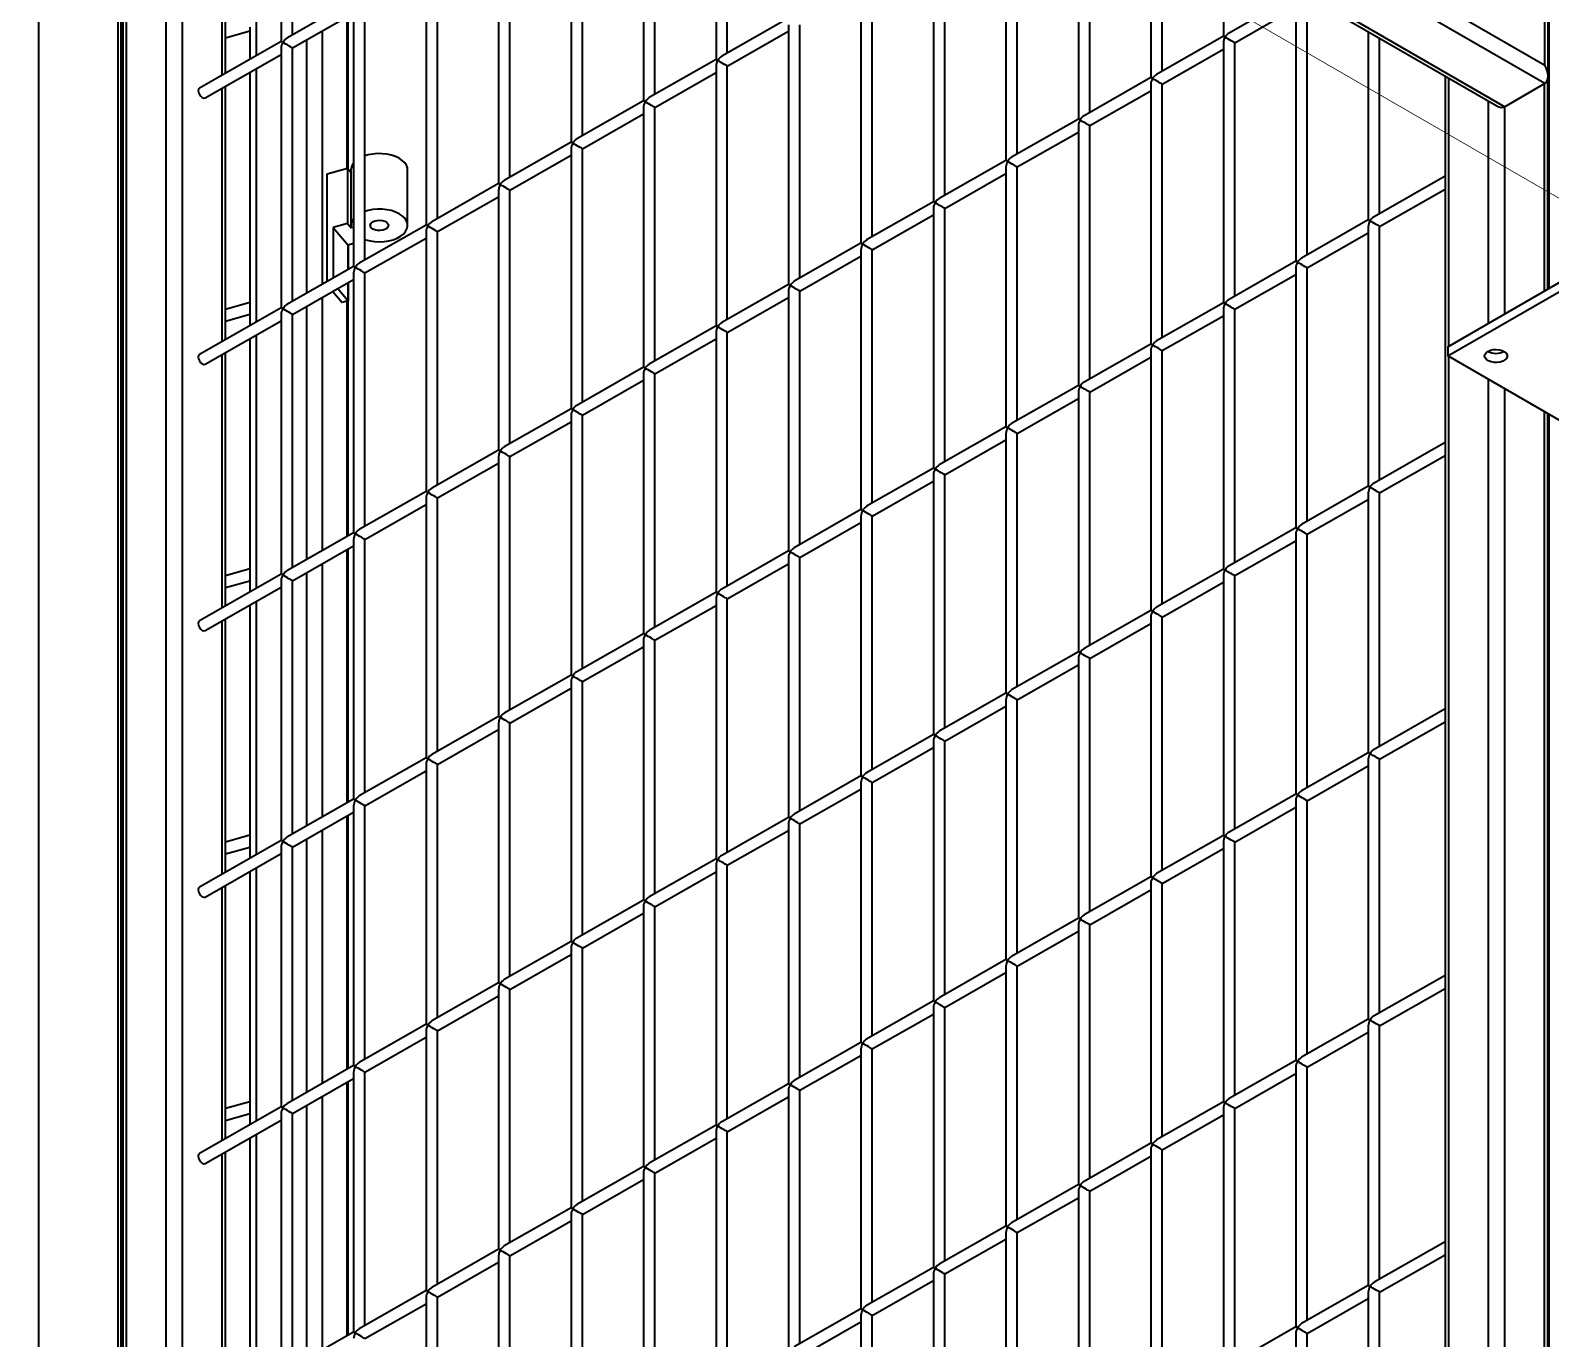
# Model space of a CAD drawing. Header units: millimetres. Extents: x 0 to 420, y 0 to 297.
# Drawn here: x 293.72 to 307.14, y 122.03 to 133.57 of the extents above; entities that cross this region are included whole.
import ezdxf

# ---------------------------------------------------------------- set-up
doc = ezdxf.new("R2010")
doc.units = ezdxf.units.MM

msp = doc.modelspace()

# ---------------------------------------------------------------- linework, layer by layer
at = {"color": 7, "linetype": 'Continuous', "lineweight": 40}
for p, q in [((307.0908, 133.2668), (307.0908, 162.4989)), ((307.1201, 133.1682), (307.1201, 162.5159)), ((295.1266, 140.1736), (307.0908, 133.2668)), ((307.0908, 133.1035), (294.9851, 140.0919)), ((294.6023, 139.8709), (306.6666, 132.9064)), ((294.6316, 139.8878), (306.7373, 132.8994)), ((294.532, 138.066), (294.532, 108.7176)), ((294.5617, 138.0489), (294.5617, 108.8168)), ((294.9173, 109.428), (294.9173, 137.8436)), ((295.9312, 135.7696), (295.9312, 133.476)), ((296.0312, 133.5331), (296.0312, 135.7696)), ((299.7717, 135.6094), (299.7717, 133.3159)), ((299.8717, 133.3729), (299.8717, 135.6094)), ((295.4391, 133.1952), (295.4391, 135.4317)), ((299.1316, 135.2442), (299.1316, 132.9506)), ((299.2316, 133.0077), (299.2316, 135.2442)), ((302.972, 135.0392), (302.972, 132.7905)), ((303.072, 132.8475), (303.072, 134.9815)), ((298.4915, 134.8789), (298.4915, 132.5854)), ((298.5915, 132.6424), (298.5915, 134.8789)), ((294.5196, 111.4883), (294.5196, 134.7055)), ((302.332, 134.7188), (302.332, 132.4252)), ((302.432, 132.4823), (302.432, 134.7188)), ((303.6121, 134.6697), (303.6121, 133.1557)), ((307.1252, 134.6596), (307.1252, 131.2943)), ((303.7121, 133.2128), (303.7121, 134.612)), ((297.8514, 134.5137), (297.8514, 132.2201)), ((297.9514, 132.2772), (297.9514, 134.5137)), ((301.6919, 134.3536), (301.6919, 132.06)), ((301.7919, 132.1171), (301.7919, 134.3536)), ((304.2522, 134.3002), (304.2522, 133.521)), ((297.2114, 134.1484), (297.2114, 131.8549)), ((297.3114, 131.9119), (297.3114, 134.1484)), ((301.0518, 133.9883), (301.0518, 131.6947)), ((301.1518, 131.7518), (301.1518, 133.9883)), ((304.8922, 133.8862), (304.3026, 133.5498)), ((296.5713, 133.8413), (295.9817, 133.5048)), ((296.0312, 133.4179), (296.5713, 133.7261)), ((296.5713, 133.7832), (296.5713, 131.4896)), ((296.6713, 131.5467), (296.6713, 133.7832)), ((304.3522, 133.4629), (304.8922, 133.7711)), ((304.8922, 133.8282), (304.8922, 131.5346)), ((304.9922, 131.5917), (304.9922, 133.8282)), ((295.6544, 133.6027), (295.6544, 133.318)), ((296.5235, 132.3497), (296.5235, 133.6988)), ((300.4117, 133.6811), (299.8221, 133.3447)), ((300.4117, 133.6231), (300.4117, 131.3295)), ((300.5117, 131.3866), (300.5117, 133.6231)), ((295.9312, 133.476), (295.2097, 133.0643)), ((299.8717, 133.2578), (300.4117, 133.566)), ((304.2522, 133.521), (303.6625, 133.1845)), ((304.2522, 133.4629), (304.2522, 131.1693)), ((304.3522, 131.2264), (304.3522, 133.4629)), ((305.5323, 133.5612), (305.5323, 131.8998)), ((305.6323, 131.9569), (305.6323, 133.5034)), ((295.2593, 132.9774), (295.9312, 133.3609)), ((295.9312, 133.418), (295.9312, 131.1244)), ((296.0312, 131.1814), (296.0312, 133.418)), ((299.7717, 133.3159), (299.182, 132.9794)), ((303.7121, 133.0977), (304.2522, 133.4058)), ((295.6544, 133.2029), (295.6544, 130.9664)), ((299.2316, 132.8926), (299.7717, 133.2007)), ((299.7717, 133.2578), (299.7717, 130.9642)), ((299.8717, 131.0213), (299.8717, 133.2578)), ((295.4391, 130.8436), (295.4391, 133.0801)), ((303.6121, 133.1557), (303.0225, 132.8193)), ((303.6121, 133.0977), (303.6121, 130.8041)), ((303.7121, 130.8612), (303.7121, 133.0977)), ((306.2098, 133.1701), (306.2098, 115.9058)), ((307.0908, 133.1035), (306.7373, 132.8994)), ((307.1169, 131.2895), (307.1169, 133.141)), ((299.1316, 132.9506), (298.542, 132.6142)), ((303.072, 132.7324), (303.6121, 133.0406)), ((294.5196, 132.9009), (294.532, 132.9044)), ((298.5915, 132.5273), (299.1316, 132.8355)), ((299.1316, 132.8926), (299.1316, 130.599)), ((299.2316, 130.6561), (299.2316, 132.8926)), ((302.972, 132.7905), (302.3824, 132.454)), ((302.432, 132.3672), (302.972, 132.6754)), ((302.972, 132.7324), (302.972, 130.4388)), ((303.072, 130.4959), (303.072, 132.7324)), ((298.4915, 132.5854), (297.9019, 132.2489)), ((298.4915, 132.5273), (298.4915, 130.2337)), ((298.5915, 130.2908), (298.5915, 132.5273)), ((297.9514, 132.1621), (298.4915, 132.4702)), ((302.332, 132.4252), (301.7423, 132.0888)), ((296.3371, 132.3069), (296.5167, 132.3578)), ((296.3371, 131.356), (296.3371, 132.3069)), ((296.5167, 132.3578), (296.5167, 131.8679)), ((296.5167, 132.3578), (296.5482, 132.3207)), ((296.5482, 132.3411), (296.5482, 131.8511)), ((297.0482, 131.8511), (297.0482, 132.3411)), ((301.7919, 132.0019), (302.332, 132.3101)), ((302.332, 132.3672), (302.332, 130.0736)), ((302.432, 130.1307), (302.432, 132.3672)), ((306.2098, 132.2864), (305.5828, 131.9286)), ((297.8514, 132.2201), (297.2618, 131.8837)), ((297.3114, 131.7968), (297.8514, 132.105)), ((297.8514, 132.1621), (297.8514, 129.8685)), ((297.9514, 129.9256), (297.9514, 132.1621)), ((305.6323, 131.8418), (306.2098, 132.1713)), ((301.6919, 132.06), (301.1022, 131.7235)), ((301.6919, 132.0019), (301.6919, 129.7083)), ((301.7919, 129.7654), (301.7919, 132.0019)), ((296.5167, 131.8679), (296.391, 131.8323)), ((296.5167, 131.8679), (296.5519, 131.8264)), ((297.2114, 131.8549), (296.6217, 131.5184)), ((301.1518, 131.6367), (301.6919, 131.9449)), ((305.5323, 131.8998), (304.9427, 131.5634)), ((305.5323, 131.8418), (305.5323, 129.5482)), ((305.6323, 129.6053), (305.6323, 131.8418)), ((296.391, 131.8323), (296.391, 131.3867)), ((296.391, 131.8323), (296.5231, 131.6768)), ((296.6713, 131.4316), (297.2114, 131.7397)), ((297.2114, 131.7968), (297.2114, 129.5032)), ((297.3114, 129.5603), (297.3114, 131.7968)), ((304.9922, 131.4765), (305.5323, 131.7847)), ((306.2352, 130.7805), (307.9323, 131.7602)), ((296.5713, 131.6904), (296.5231, 131.6768)), ((296.5231, 131.6768), (296.5231, 131.4621)), ((296.5235, 131.4623), (296.5235, 131.6769)), ((301.0518, 131.6947), (300.4622, 131.3583)), ((300.5117, 131.2714), (301.0518, 131.5796)), ((301.0518, 131.6367), (301.0518, 129.3431)), ((301.1518, 129.4002), (301.1518, 131.6367)), ((306.2352, 130.6989), (307.9323, 131.6786)), ((296.5713, 131.4896), (295.9817, 131.1532)), ((304.8922, 131.5346), (304.3026, 131.1981)), ((304.8922, 131.4765), (304.8922, 129.183)), ((304.9922, 129.24), (304.9922, 131.4765)), ((296.0312, 131.0663), (296.5713, 131.3745)), ((296.5231, 131.347), (296.5231, 131.1869)), ((296.5235, 129.1107), (296.5235, 131.3472)), ((296.5713, 131.4316), (296.5713, 129.138)), ((296.6713, 129.1951), (296.6713, 131.4316)), ((300.4117, 131.3295), (299.8221, 130.993)), ((304.3522, 131.1113), (304.8922, 131.4195)), ((295.6544, 131.1709), (295.4391, 131.1099)), ((296.3864, 131.269), (296.4692, 131.1716)), ((296.4315, 131.2947), (296.5231, 131.1869)), ((296.5231, 131.1869), (296.4692, 131.1716)), ((299.8717, 130.9062), (300.4117, 131.2144)), ((300.4117, 131.2714), (300.4117, 128.9779)), ((300.5117, 129.0349), (300.5117, 131.2714)), ((304.2522, 131.1693), (303.6625, 130.8329)), ((295.9312, 131.1244), (295.2097, 130.7127)), ((295.4391, 131.006), (295.6544, 131.067)), ((295.9312, 131.0663), (295.9312, 128.7727)), ((296.0312, 128.8298), (296.0312, 131.0663)), ((303.7121, 130.746), (304.2522, 131.0542)), ((304.2522, 131.1113), (304.2522, 128.8177)), ((304.3522, 128.8748), (304.3522, 131.1113)), ((295.2593, 130.6258), (295.9312, 131.0092)), ((299.7717, 130.9642), (299.182, 130.6278)), ((299.7717, 130.9062), (299.7717, 128.6126)), ((299.8717, 128.6697), (299.8717, 130.9062)), ((294.532, 130.8531), (294.5196, 130.8496)), ((295.6544, 130.8513), (295.6544, 128.6148)), ((299.2316, 130.5409), (299.7717, 130.8491)), ((303.6121, 130.8041), (303.0225, 130.4676)), ((306.2352, 130.7805), (306.2352, 130.6989)), ((294.5196, 130.7456), (294.532, 130.7491)), ((295.4391, 128.4919), (295.4391, 130.7284)), ((303.072, 130.3808), (303.6121, 130.689)), ((303.6121, 130.746), (303.6121, 128.4525)), ((303.7121, 128.5095), (303.7121, 130.746)), ((307.9323, 129.7192), (306.2352, 130.6989)), ((299.1316, 130.599), (298.542, 130.2625)), ((299.1316, 130.5409), (299.1316, 128.2474)), ((299.2316, 128.3044), (299.2316, 130.5409)), ((298.5915, 130.1757), (299.1316, 130.4839)), ((302.972, 130.4388), (302.3824, 130.1024)), ((302.972, 130.3808), (302.972, 128.0872)), ((303.072, 128.1443), (303.072, 130.3808)), ((298.4915, 130.2337), (297.9019, 129.8973)), ((302.432, 130.0155), (302.972, 130.3237)), ((297.9514, 129.8104), (298.4915, 130.1186)), ((298.4915, 130.1757), (298.4915, 127.8821)), ((298.5915, 127.9392), (298.5915, 130.1757)), ((307.1169, 118.7469), (307.1169, 130.1899)), ((307.1252, 130.1851), (307.1252, 114.9661)), ((302.332, 130.0736), (301.7423, 129.7371)), ((301.7919, 129.6503), (302.332, 129.9585)), ((302.332, 130.0155), (302.332, 127.722)), ((302.432, 127.779), (302.432, 130.0155)), ((297.8514, 129.8685), (297.2618, 129.532)), ((306.2098, 129.9348), (305.5828, 129.577)), ((297.3114, 129.4452), (297.8514, 129.7534)), ((297.8514, 129.8104), (297.8514, 127.5169)), ((297.9514, 127.5739), (297.9514, 129.8104)), ((301.6919, 129.7084), (301.1022, 129.3719)), ((305.6323, 129.4901), (306.2098, 129.8197)), ((301.1518, 129.285), (301.6919, 129.5932)), ((301.6919, 129.6503), (301.6919, 127.3567)), ((301.7919, 127.4138), (301.7919, 129.6503)), ((297.2114, 129.5032), (296.6217, 129.1668)), ((297.2114, 129.4452), (297.2114, 127.1516)), ((297.3114, 127.2087), (297.3114, 129.4452)), ((305.5323, 129.5482), (304.9427, 129.2117)), ((304.9922, 129.1249), (305.5323, 129.4331)), ((305.5323, 129.4901), (305.5323, 127.1966)), ((305.6323, 127.2536), (305.6323, 129.4901)), ((296.6713, 129.0799), (297.2114, 129.3881)), ((301.0518, 129.3431), (300.4622, 129.0066)), ((301.0518, 129.285), (301.0518, 126.9915)), ((301.1518, 127.0485), (301.1518, 129.285)), ((300.5117, 128.9198), (301.0518, 129.228)), ((304.8922, 129.183), (304.3026, 128.8465)), ((296.5713, 129.138), (295.9817, 128.8015)), ((296.0312, 128.7147), (296.5713, 129.0229)), ((296.5713, 129.0799), (296.5713, 126.7864)), ((296.6713, 126.8434), (296.6713, 129.0799)), ((304.3522, 128.7596), (304.8922, 129.0678)), ((304.8922, 129.1249), (304.8922, 126.8313)), ((304.9922, 126.8884), (304.9922, 129.1249)), ((296.5235, 126.7591), (296.5235, 128.9956)), ((300.4117, 128.9779), (299.8221, 128.6414)), ((300.4117, 128.9198), (300.4117, 126.6262)), ((300.5117, 126.6833), (300.5117, 128.9198)), ((295.9312, 128.7727), (295.2097, 128.361)), ((295.6544, 128.8193), (295.4391, 128.7583)), ((299.8717, 128.5545), (300.4117, 128.8627)), ((304.2522, 128.8177), (303.6625, 128.4812)), ((304.2522, 128.7596), (304.2522, 126.4661)), ((304.3522, 126.5231), (304.3522, 128.7596)), ((295.2593, 128.2742), (295.9312, 128.6576)), ((295.4391, 128.6544), (295.6544, 128.7153)), ((295.9312, 128.7147), (295.9312, 126.4211)), ((296.0312, 126.4782), (296.0312, 128.7147)), ((303.7121, 128.3944), (304.2522, 128.7026)), ((294.532, 128.5014), (294.5196, 128.4979)), ((295.6544, 128.4996), (295.6544, 126.2631)), ((299.7717, 128.6126), (299.182, 128.2761)), ((299.2316, 128.1893), (299.7717, 128.4975)), ((299.7717, 128.5545), (299.7717, 126.261)), ((299.8717, 126.318), (299.8717, 128.5545)), ((294.5196, 128.394), (294.532, 128.3975)), ((295.4391, 126.1403), (295.4391, 128.3768)), ((303.6121, 128.4525), (303.0225, 128.116)), ((303.6121, 128.3944), (303.6121, 126.1008)), ((303.7121, 126.1579), (303.7121, 128.3944)), ((299.1316, 128.2474), (298.542, 127.9109)), ((303.072, 128.0291), (303.6121, 128.3373)), ((298.5915, 127.824), (299.1316, 128.1322)), ((299.1316, 128.1893), (299.1316, 125.8957)), ((299.2316, 125.9528), (299.2316, 128.1893)), ((302.972, 128.0872), (302.3824, 127.7507)), ((302.432, 127.6639), (302.972, 127.9721)), ((302.972, 128.0291), (302.972, 125.7356)), ((303.072, 125.7926), (303.072, 128.0291)), ((298.4915, 127.8821), (297.9019, 127.5456)), ((298.4915, 127.824), (298.4915, 125.5305)), ((298.5915, 125.5875), (298.5915, 127.824)), ((297.9514, 127.4588), (298.4915, 127.767)), ((302.332, 127.722), (301.7423, 127.3855)), ((301.7919, 127.2986), (302.332, 127.6068)), ((302.332, 127.6639), (302.332, 125.3703)), ((302.432, 125.4274), (302.432, 127.6639)), ((306.2098, 127.5832), (305.5828, 127.2254)), ((297.8514, 127.5169), (297.2618, 127.1804)), ((297.8514, 127.4588), (297.8514, 125.1652)), ((297.9514, 125.2223), (297.9514, 127.4588)), ((305.6323, 127.1385), (306.2098, 127.468)), ((297.3114, 127.0935), (297.8514, 127.4017)), ((301.6919, 127.3567), (301.1022, 127.0202)), ((301.6919, 127.2986), (301.6919, 125.0051)), ((301.7919, 125.0621), (301.7919, 127.2986)), ((297.2114, 127.1516), (296.6217, 126.8151)), ((301.1518, 126.9334), (301.6919, 127.2416)), ((305.5323, 127.1966), (304.9427, 126.8601)), ((305.5323, 127.1385), (305.5323, 124.8449)), ((305.6323, 124.902), (305.6323, 127.1385)), ((296.6713, 126.7283), (297.2114, 127.0365)), ((297.2114, 127.0935), (297.2114, 124.8)), ((297.3114, 124.857), (297.3114, 127.0935)), ((304.9922, 126.7732), (305.5323, 127.0814)), ((301.0518, 126.9915), (300.4622, 126.655)), ((300.5117, 126.5681), (301.0518, 126.8763)), ((301.0518, 126.9334), (301.0518, 124.6398)), ((301.1518, 124.6969), (301.1518, 126.9334)), ((296.5713, 126.7864), (295.9817, 126.4499)), ((304.8922, 126.8313), (304.3026, 126.4949)), ((304.8922, 126.7732), (304.8922, 124.4797)), ((304.9922, 124.5367), (304.9922, 126.7732)), ((296.0312, 126.363), (296.5713, 126.6712)), ((296.5235, 124.4074), (296.5235, 126.6439)), ((296.5713, 126.7283), (296.5713, 124.4347)), ((296.6713, 124.4918), (296.6713, 126.7283)), ((300.4117, 126.6262), (299.8221, 126.2897)), ((304.3522, 126.408), (304.8922, 126.7162)), ((295.6544, 126.4676), (295.4391, 126.4067)), ((299.8717, 126.2029), (300.4117, 126.5111)), ((300.4117, 126.5681), (300.4117, 124.2746)), ((300.5117, 124.3316), (300.5117, 126.5681)), ((304.2522, 126.4661), (303.6625, 126.1296)), ((295.9312, 126.4211), (295.2097, 126.0094)), ((295.4391, 126.3027), (295.6544, 126.3637)), ((295.9312, 126.363), (295.9312, 124.0695)), ((296.0312, 124.1265), (296.0312, 126.363)), ((303.7121, 126.0428), (304.2522, 126.3509)), ((304.2522, 126.408), (304.2522, 124.1144)), ((304.3522, 124.1715), (304.3522, 126.408)), ((295.2593, 125.9225), (295.9312, 126.306)), ((299.7717, 126.261), (299.182, 125.9245)), ((299.7717, 126.2029), (299.7717, 123.9093)), ((299.8717, 123.9664), (299.8717, 126.2029)), ((294.532, 126.1498), (294.5196, 126.1463)), ((295.6544, 126.148), (295.6544, 123.9115)), ((299.2316, 125.8376), (299.7717, 126.1458)), ((303.6121, 126.1008), (303.0225, 125.7644)), ((294.5196, 126.0423), (294.532, 126.0459)), ((295.4391, 123.7886), (295.4391, 126.0251)), ((303.072, 125.6775), (303.6121, 125.9857)), ((303.6121, 126.0428), (303.6121, 123.7492)), ((303.7121, 123.8062), (303.7121, 126.0428)), ((299.1316, 125.8957), (298.542, 125.5592)), ((299.1316, 125.8376), (299.1316, 123.5441)), ((299.2316, 123.6011), (299.2316, 125.8376)), ((298.5915, 125.4724), (299.1316, 125.7806)), ((302.972, 125.7356), (302.3824, 125.3991)), ((302.972, 125.6775), (302.972, 123.3839)), ((303.072, 123.441), (303.072, 125.6775)), ((298.4915, 125.5305), (297.9019, 125.194)), ((302.432, 125.3123), (302.972, 125.6204)), ((297.9514, 125.1071), (298.4915, 125.4153)), ((298.4915, 125.4724), (298.4915, 123.1788)), ((298.5915, 123.2359), (298.5915, 125.4724)), ((302.332, 125.3703), (301.7423, 125.0339)), ((302.332, 125.3123), (302.332, 123.0187)), ((302.432, 123.0758), (302.432, 125.3123)), ((297.8514, 125.1652), (297.2618, 124.8287)), ((301.7919, 124.947), (302.332, 125.2552)), ((306.2098, 125.2315), (305.5828, 124.8737)), ((297.3114, 124.7419), (297.8514, 125.0501)), ((297.8514, 125.1071), (297.8514, 122.8136)), ((297.9514, 122.8706), (297.9514, 125.1071)), ((301.6919, 125.0051), (301.1022, 124.6686)), ((305.6323, 124.7869), (306.2098, 125.1164)), ((301.1518, 124.5818), (301.6919, 124.8899)), ((301.6919, 124.947), (301.6919, 122.6534)), ((301.7919, 122.7105), (301.7919, 124.947)), ((297.2114, 124.8), (296.6217, 124.4635)), ((297.2114, 124.7419), (297.2114, 122.4483)), ((297.3114, 122.5054), (297.3114, 124.7419)), ((305.5323, 124.8449), (304.9427, 124.5085)), ((304.9922, 124.4216), (305.5323, 124.7298)), ((305.5323, 124.7869), (305.5323, 122.4933)), ((305.6323, 122.5504), (305.6323, 124.7869)), ((296.6713, 124.3766), (297.2114, 124.6848)), ((301.0518, 124.6398), (300.4622, 124.3034)), ((300.5117, 124.2165), (301.0518, 124.5247)), ((301.0518, 124.5818), (301.0518, 122.2882)), ((301.1518, 122.3453), (301.1518, 124.5818)), ((304.8922, 124.4797), (304.3026, 124.1432)), ((296.5713, 124.4347), (295.9817, 124.0983)), ((296.0312, 124.0114), (296.5713, 124.3196)), ((296.5713, 124.3766), (296.5713, 122.0831)), ((296.6713, 122.1401), (296.6713, 124.3766)), ((304.3522, 124.0564), (304.8922, 124.3645)), ((304.8922, 124.4216), (304.8922, 122.128)), ((304.9922, 122.1851), (304.9922, 124.4216)), ((296.5235, 122.0558), (296.5235, 124.2923)), ((300.4117, 124.2746), (299.8221, 123.9381)), ((300.4117, 124.2165), (300.4117, 121.9229)), ((300.5117, 121.98), (300.5117, 124.2165)), ((295.9312, 124.0695), (295.2097, 123.6577)), ((295.6544, 124.116), (295.4391, 124.055)), ((299.8717, 123.8513), (300.4117, 124.1594)), ((304.2522, 124.1144), (303.6625, 123.778)), ((304.2522, 124.0564), (304.2522, 121.7628)), ((304.3522, 121.8199), (304.3522, 124.0564)), ((295.2593, 123.5709), (295.9312, 123.9543)), ((295.4391, 123.9511), (295.6544, 124.0121)), ((295.9312, 124.0114), (295.9312, 121.7178)), ((296.0312, 121.7749), (296.0312, 124.0114)), ((303.7121, 123.6911), (304.2522, 123.9993)), ((294.532, 123.7982), (294.5196, 123.7946)), ((295.6544, 123.7964), (295.6544, 121.5599)), ((299.7717, 123.9093), (299.182, 123.5729)), ((299.2316, 123.486), (299.7717, 123.7942)), ((299.7717, 123.8513), (299.7717, 121.5577)), ((299.8717, 121.6148), (299.8717, 123.8513)), ((294.5196, 123.6907), (294.532, 123.6942)), ((295.4391, 121.437), (295.4391, 123.6735)), ((303.6121, 123.7492), (303.0225, 123.4127)), ((303.6121, 123.6911), (303.6121, 121.3975)), ((303.7121, 121.4546), (303.7121, 123.6911)), ((299.1316, 123.5441), (298.542, 123.2076)), ((303.072, 123.3259), (303.6121, 123.6341)), ((298.5915, 123.1208), (299.1316, 123.4289)), ((299.1316, 123.486), (299.1316, 121.1924)), ((299.2316, 121.2495), (299.2316, 123.486)), ((302.972, 123.3839), (302.3824, 123.0475)), ((302.432, 122.9606), (302.972, 123.2688)), ((302.972, 123.3259), (302.972, 121.0323)), ((303.072, 121.0894), (303.072, 123.3259)), ((298.4915, 123.1788), (297.9019, 122.8424)), ((298.4915, 123.1208), (298.4915, 120.8272)), ((298.5915, 120.8843), (298.5915, 123.1208)), ((297.9514, 122.7555), (298.4915, 123.0637)), ((302.332, 123.0187), (301.7423, 122.6822)), ((301.7919, 122.5954), (302.332, 122.9036)), ((302.332, 122.9606), (302.332, 120.667)), ((302.432, 120.7241), (302.432, 122.9606)), ((306.2098, 122.8799), (305.5828, 122.5221)), ((297.8514, 122.8136), (297.2618, 122.4771)), ((297.8514, 122.7555), (297.8514, 120.4619)), ((297.9514, 120.519), (297.9514, 122.7555)), ((305.6323, 122.4352), (306.2098, 122.7647)), ((297.3114, 122.3903), (297.8514, 122.6984)), ((301.6919, 122.6534), (301.1022, 122.317)), ((301.6919, 122.5954), (301.6919, 120.3018)), ((301.7919, 120.3589), (301.7919, 122.5954)), ((297.2114, 122.4483), (296.6217, 122.1119)), ((301.1518, 122.2301), (301.6919, 122.5383)), ((305.5323, 122.4933), (304.9427, 122.1568)), ((296.6713, 122.025), (297.2114, 122.3332)), ((297.2114, 122.3903), (297.2114, 120.0967)), ((297.3114, 120.1538), (297.3114, 122.3903)), ((304.9922, 122.07), (305.5323, 122.3782)), ((305.5323, 122.4352), (305.5323, 120.1417)), ((305.6323, 120.1987), (305.6323, 122.4352)), ((301.0518, 122.2882), (300.4622, 121.9517)), ((300.5117, 121.8649), (301.0518, 122.1731)), ((301.0518, 122.2301), (301.0518, 119.9366)), ((301.1518, 119.9936), (301.1518, 122.2301)), ((296.5713, 122.0831), (295.9817, 121.7466)), ((304.8922, 122.128), (304.3026, 121.7916)), ((304.8922, 122.07), (304.8922, 119.7764)), ((304.9922, 119.8335), (304.9922, 122.07))]:
    msp.add_line(p, q, dxfattribs=at)
at = {"color": 7, "linetype": 'Continuous', "lineweight": 20}
msp.add_line((323.7715, 122.5348), (265.7887, 156.0075), dxfattribs=at)
at = {"color": 8, "linetype": 'Continuous', "lineweight": 40}
for p, q in [((293.7877, 137.8847), (293.7877, 107.2748)), ((295.0587, 137.7615), (295.0587, 109.5426)), ((295.4102, 133.1787), (295.4102, 135.4152)), ((294.4907, 111.4718), (294.4907, 134.7018)), ((295.7103, 133.7278), (295.7103, 133.35)), ((296.5133, 132.3568), (296.5133, 133.693)), ((295.6544, 133.566), (295.4391, 133.5051)), ((296.1592, 131.2545), (296.1592, 133.491)), ((296.2931, 133.5674), (296.2931, 131.3309)), ((294.5196, 133.3906), (294.532, 133.3941)), ((294.532, 133.2482), (294.5196, 133.2447)), ((295.7103, 133.2348), (295.7103, 130.9983)), ((295.4102, 130.8271), (295.4102, 133.0636)), ((306.2395, 133.1529), (306.2395, 130.783)), ((307.088, 131.2728), (307.088, 133.1019)), ((294.5196, 132.9232), (294.532, 132.9267)), ((306.5951, 130.9883), (306.5951, 132.9477)), ((306.7365, 132.899), (306.7365, 131.0699)), ((296.2931, 131.2157), (296.2931, 128.9792)), ((296.5133, 129.1049), (296.5133, 131.1841)), ((296.1592, 128.9028), (296.1592, 131.1394)), ((295.7103, 130.8832), (295.7103, 128.6467)), ((295.4102, 128.4754), (295.4102, 130.7119)), ((306.2395, 130.6964), (306.2395, 115.8888)), ((306.5951, 130.7364), (306.5951, 130.743)), ((306.5951, 115.6835), (306.5951, 130.4911)), ((306.7365, 130.4095), (306.7365, 115.6013)), ((307.088, 118.7375), (307.088, 130.2066)), ((296.5133, 126.7532), (296.5133, 128.9897)), ((296.1592, 126.5512), (296.1592, 128.7877)), ((296.2931, 128.8641), (296.2931, 126.6276)), ((295.7103, 128.5316), (295.7103, 126.2951)), ((295.4102, 126.1238), (295.4102, 128.3603)), ((296.5133, 124.4016), (296.5133, 126.6381)), ((296.2931, 126.5124), (296.2931, 124.2759)), ((296.1592, 124.1996), (296.1592, 126.4361)), ((295.7103, 126.1799), (295.7103, 123.9434)), ((295.4102, 123.7722), (295.4102, 126.0087)), ((296.5133, 122.05), (296.5133, 124.2865)), ((296.1592, 121.8479), (296.1592, 124.0844)), ((296.2931, 124.1608), (296.2931, 121.9243)), ((295.7103, 123.8283), (295.7103, 121.5918)), ((295.4102, 121.4205), (295.4102, 123.657))]:
    msp.add_line(p, q, dxfattribs=at)
at = {"color": 7, "linetype": 'Continuous', "lineweight": 40, "flags": 128}
for points in [[(295.2097, 133.0643), (295.2096, 133.0642), (295.202, 133.0555), (295.1993, 133.0414), (295.202, 133.0242), (295.2096, 133.0065), (295.221, 132.991), (295.2345, 132.98), (295.2479, 132.9753), (295.2593, 132.9774)], [(297.0482, 132.3411), (297.0464, 132.3583), (297.0379, 132.382), (297.0226, 132.4046), (297.001, 132.4254), (296.9737, 132.4438), (296.9415, 132.4593), (296.9052, 132.4715), (296.8659, 132.48), (296.8247, 132.4846), (296.7827, 132.4851), (296.7412, 132.4816), (296.7012, 132.4741), (296.6713, 132.4654)], [(296.6713, 131.7268), (296.6795, 131.7241), (296.718, 131.7144), (296.7587, 131.7086), (296.8006, 131.7068), (296.8424, 131.7091), (296.8829, 131.7154), (296.9211, 131.7255), (296.9558, 131.7391), (296.986, 131.7559), (297.011, 131.7754), (297.0299, 131.797), (297.0424, 131.8202), (297.0479, 131.8442), (297.0464, 131.8684), (297.0379, 131.8921), (297.0226, 131.9147), (297.001, 131.9355), (296.9737, 131.9539), (296.9415, 131.9694), (296.9052, 131.9816), (296.8659, 131.9901), (296.8247, 131.9946), (296.7827, 131.9952), (296.7412, 131.9917), (296.7012, 131.9842), (296.6713, 131.9755)], [(296.7264, 131.8308), (296.7192, 131.8439), (296.719, 131.8577), (296.7259, 131.8709), (296.7391, 131.8823), (296.7577, 131.891), (296.7798, 131.8961), (296.8036, 131.8972), (296.8269, 131.8942), (296.8476, 131.8875), (296.864, 131.8774), (296.8745, 131.8651), (296.8782, 131.8515), (296.8748, 131.8378), (296.8646, 131.8254), (296.8485, 131.8152), (296.828, 131.8083), (296.8047, 131.8051), (296.781, 131.806), (296.7587, 131.811), (296.7399, 131.8195), (296.7264, 131.8308)], [(295.2097, 130.7127), (295.2096, 130.7126), (295.202, 130.7038), (295.1993, 130.6898), (295.202, 130.6726), (295.2096, 130.6549), (295.221, 130.6394), (295.2345, 130.6284), (295.2479, 130.6236), (295.2593, 130.6258)], [(306.5888, 130.7397), (306.6105, 130.7492), (306.6358, 130.755), (306.6629, 130.7566), (306.6897, 130.7539), (306.7143, 130.7472), (306.7349, 130.7368), (306.7498, 130.7237), (306.758, 130.7087), (306.759, 130.693), (306.7525, 130.6777), (306.7392, 130.664), (306.7199, 130.6529), (306.6962, 130.6452), (306.6697, 130.6415), (306.6425, 130.642), (306.6165, 130.6468), (306.5938, 130.6554), (306.5759, 130.6672), (306.5642, 130.6814), (306.5595, 130.6969), (306.5623, 130.7126), (306.5723, 130.7272), (306.5888, 130.7397)], [(295.2097, 128.361), (295.2096, 128.361), (295.202, 128.3522), (295.1993, 128.3381), (295.202, 128.3209), (295.2096, 128.3032), (295.221, 128.2877), (295.2345, 128.2768), (295.2479, 128.272), (295.2593, 128.2742)], [(295.2097, 126.0094), (295.2096, 126.0093), (295.202, 126.0005), (295.1993, 125.9865), (295.202, 125.9693), (295.2096, 125.9516), (295.221, 125.9361), (295.2345, 125.9251), (295.2479, 125.9204), (295.2593, 125.9225)], [(295.2097, 123.6577), (295.2096, 123.6577), (295.202, 123.6489), (295.1993, 123.6348), (295.202, 123.6177), (295.2096, 123.6), (295.221, 123.5844), (295.2345, 123.5735), (295.2479, 123.5687), (295.2593, 123.5709)]]:
    msp.add_lwpolyline(points, dxfattribs=at)
at = {"color": 7, "linetype": 'Continuous', "lineweight": 40}
for centre, radius, start, end in [((296.6462, 132.3384), 0.098, 139.80196, 178.44221), ((296.641, 131.851), 0.0924, 138.92125, 195.44358), ((306.6595, 130.8728), 0.1507, 242.01541, 297.98459)]:
    msp.add_arc(centre, radius, start, end, dxfattribs=at)
for centre, major_axis, ratio, start_param, end_param in [((295.9812, 133.447), (0.05, -0.029), 0.0024384, 2.3518174, 3.1401766), ((295.9812, 133.447), (0.0355, 0.0611), 0.5756597, 1.5693803, 2.3605716), ((295.9812, 133.447), (0.0355, 0.0611), 0.5756597, 0.781021, 1.5693803), ((295.9812, 133.447), (0.05, -0.029), 0.0024384, 0.001416, 2.3518174), ((304.3022, 133.4919), (0.05, -0.029), 0.0024384, 2.3518174, 3.1401766), ((304.3022, 133.4919), (0.0355, 0.0611), 0.5756597, 1.5693803, 2.3605716), ((304.3022, 133.4919), (0.0355, 0.0611), 0.5756597, 0.781021, 1.5693803), ((304.3022, 133.4919), (0.05, -0.029), 0.0024384, 0.001416, 2.3518174), ((299.8217, 133.2868), (0.05, -0.029), 0.0024384, 2.3518174, 3.1401766), ((299.8217, 133.2868), (0.0355, 0.0611), 0.5756597, 0.781021, 1.5693803), ((299.8217, 133.2868), (0.0355, 0.0611), 0.5756597, 1.5693803, 2.3605716), ((299.8217, 133.2868), (0.05, -0.029), 0.0024384, 0.001416, 2.3518174), ((303.6621, 133.1267), (0.0355, 0.0611), 0.5756597, 0.781021, 1.5693803), ((307.0201, 133.226), (-0.0707, 0.1225), 0.5773346, 3.141552, 4.7123483), ((303.6621, 133.1267), (0.05, -0.029), 0.0024384, 2.3518174, 3.1401766), ((303.6621, 133.1267), (0.0355, 0.0611), 0.5756597, 1.5693803, 2.3605716), ((303.6621, 133.1267), (0.05, -0.029), 0.0024384, 0.001416, 2.3518174), ((299.1816, 132.9216), (0.05, -0.029), 0.0024384, 2.3518174, 3.1401766), ((299.1816, 132.9216), (0.0355, 0.0611), 0.5756597, 1.5693803, 2.3605716), ((299.1816, 132.9216), (0.0355, 0.0611), 0.5756597, 0.781021, 1.5693803), ((299.1816, 132.9216), (0.05, -0.029), 0.0024384, 0.001416, 2.3518174), ((303.022, 132.7615), (0.05, -0.029), 0.0024384, 2.3518174, 3.1401766), ((303.022, 132.7615), (0.0355, 0.0611), 0.5756597, 1.5693803, 2.3605716), ((303.022, 132.7615), (0.0355, 0.0611), 0.5756597, 0.781021, 1.5693803), ((303.022, 132.7615), (0.05, -0.029), 0.0024384, 0.001416, 2.3518174), ((306.6666, 133.0219), (-0.0707, 0.1225), 0.5773346, 2.3562351, 3.141552), ((298.5415, 132.5563), (0.05, -0.029), 0.0024384, 2.3518174, 3.1401766), ((298.5415, 132.5563), (0.0355, 0.0611), 0.5756597, 1.5693803, 2.3605716), ((298.5415, 132.5563), (0.0355, 0.0611), 0.5756597, 0.781021, 1.5693803), ((298.5415, 132.5563), (0.05, -0.029), 0.0024384, 0.001416, 2.3518174), ((302.382, 132.3962), (0.05, -0.029), 0.0024384, 2.3518174, 3.1401766), ((302.382, 132.3962), (0.0355, 0.0611), 0.5756597, 1.5693803, 2.3605716), ((302.382, 132.3962), (0.0355, 0.0611), 0.5756597, 0.781021, 1.5693803), ((302.382, 132.3962), (0.05, -0.029), 0.0024384, 0.001416, 2.3518174), ((297.9014, 132.1911), (0.0355, 0.0611), 0.5756597, 0.781021, 1.5693803), ((297.9014, 132.1911), (0.0355, 0.0611), 0.5756597, 1.5693803, 2.3605716), ((297.9014, 132.1911), (0.05, -0.029), 0.0024384, 2.3518174, 3.1401766), ((297.9014, 132.1911), (0.05, -0.029), 0.0024384, 0.001416, 2.3518174), ((301.7419, 132.031), (0.05, -0.029), 0.0024384, 2.3518174, 3.1401766), ((301.7419, 132.031), (0.0355, 0.0611), 0.5756597, 1.5693803, 2.3605716), ((301.7419, 132.031), (0.0355, 0.0611), 0.5756597, 0.781021, 1.5693803), ((301.7419, 132.031), (0.05, -0.029), 0.0024384, 0.001416, 2.3518174), ((297.2614, 131.8258), (0.05, -0.029), 0.0024384, 2.3518174, 3.1401766), ((297.2614, 131.8258), (0.0355, 0.0611), 0.5756597, 1.5693803, 2.3605716), ((297.2614, 131.8258), (0.0355, 0.0611), 0.5756597, 0.781021, 1.5693803), ((297.2614, 131.8258), (0.05, -0.029), 0.0024384, 0.001416, 2.3518174), ((305.5823, 131.8708), (0.05, -0.029), 0.0024384, 2.3518174, 3.1401766), ((305.5823, 131.8708), (0.0355, 0.0611), 0.5756597, 1.5693803, 2.3605716), ((305.5823, 131.8708), (0.0355, 0.0611), 0.5756597, 0.781021, 1.5693803), ((305.5823, 131.8708), (0.05, -0.029), 0.0024384, 0.001416, 2.3518174), ((301.1018, 131.6657), (0.0355, 0.0611), 0.5756597, 0.781021, 1.5693803), ((301.1018, 131.6657), (0.05, -0.029), 0.0024384, 2.3518174, 3.1401766), ((301.1018, 131.6657), (0.0355, 0.0611), 0.5756597, 1.5693803, 2.3605716), ((301.1018, 131.6657), (0.05, -0.029), 0.0024384, 0.001416, 2.3518174), ((296.6213, 131.4606), (0.05, -0.029), 0.0024384, 2.3518174, 3.1401766), ((296.6213, 131.4606), (0.0355, 0.0611), 0.5756597, 1.5693803, 2.3605716), ((296.6213, 131.4606), (0.0355, 0.0611), 0.5756597, 0.781021, 1.5693803), ((296.6213, 131.4606), (0.05, -0.029), 0.0024384, 0.001416, 2.3518174), ((304.9422, 131.5056), (0.05, -0.029), 0.0024384, 2.3518174, 3.1401766), ((304.9422, 131.5056), (0.0355, 0.0611), 0.5756597, 1.5693803, 2.3605716), ((304.9422, 131.5056), (0.0355, 0.0611), 0.5756597, 0.781021, 1.5693803), ((304.9422, 131.5056), (0.05, -0.029), 0.0024384, 0.001416, 2.3518174), ((300.4617, 131.3005), (0.05, -0.029), 0.0024384, 2.3518174, 3.1401766), ((300.4617, 131.3005), (0.0355, 0.0611), 0.5756597, 1.5693803, 2.3605716), ((300.4617, 131.3005), (0.0355, 0.0611), 0.5756597, 0.781021, 1.5693803), ((300.4617, 131.3005), (0.05, -0.029), 0.0024384, 0.001416, 2.3518174), ((304.3022, 131.1403), (0.05, -0.029), 0.0024384, 2.3518174, 3.1401766), ((304.3022, 131.1403), (0.0355, 0.0611), 0.5756597, 0.781021, 1.5693803), ((295.9812, 131.0953), (0.05, -0.029), 0.0024384, 2.3518174, 3.1401766), ((295.9812, 131.0953), (0.0355, 0.0611), 0.5756597, 1.5693803, 2.3605716), ((295.9812, 131.0953), (0.0355, 0.0611), 0.5756597, 0.781021, 1.5693803), ((295.9812, 131.0953), (0.05, -0.029), 0.0024384, 0.001416, 2.3518174), ((304.3022, 131.1403), (0.0355, 0.0611), 0.5756597, 1.5693803, 2.3605716), ((304.3022, 131.1403), (0.05, -0.029), 0.0024384, 0.001416, 2.3518174), ((299.8217, 130.9352), (0.05, -0.029), 0.0024384, 2.3518174, 3.1401766), ((299.8217, 130.9352), (0.0355, 0.0611), 0.5756597, 1.5693803, 2.3605716), ((299.8217, 130.9352), (0.0355, 0.0611), 0.5756597, 0.781021, 1.5693803), ((299.8217, 130.9352), (0.05, -0.029), 0.0024384, 0.001416, 2.3518174), ((303.6621, 130.7751), (0.05, -0.029), 0.0024384, 2.3518174, 3.1401766), ((303.6621, 130.7751), (0.0355, 0.0611), 0.5756597, 1.5693803, 2.3605716), ((303.6621, 130.7751), (0.0355, 0.0611), 0.5756597, 0.781021, 1.5693803), ((303.6621, 130.7751), (0.05, -0.029), 0.0024384, 0.001416, 2.3518174), ((299.1816, 130.57), (0.0355, 0.0611), 0.5756597, 0.781021, 1.5693803), ((299.1816, 130.57), (0.05, -0.029), 0.0024384, 2.3518174, 3.1401766), ((299.1816, 130.57), (0.0355, 0.0611), 0.5756597, 1.5693803, 2.3605716), ((299.1816, 130.57), (0.05, -0.029), 0.0024384, 0.001416, 2.3518174), ((303.022, 130.4098), (0.05, -0.029), 0.0024384, 2.3518174, 3.1401766), ((303.022, 130.4098), (0.0355, 0.0611), 0.5756597, 1.5693803, 2.3605716), ((303.022, 130.4098), (0.0355, 0.0611), 0.5756597, 0.781021, 1.5693803), ((303.022, 130.4098), (0.05, -0.029), 0.0024384, 0.001416, 2.3518174), ((298.5415, 130.2047), (0.05, -0.029), 0.0024384, 2.3518174, 3.1401766), ((298.5415, 130.2047), (0.0355, 0.0611), 0.5756597, 1.5693803, 2.3605716), ((298.5415, 130.2047), (0.0355, 0.0611), 0.5756597, 0.781021, 1.5693803), ((298.5415, 130.2047), (0.05, -0.029), 0.0024384, 0.001416, 2.3518174), ((302.382, 130.0446), (0.0355, 0.0611), 0.5756597, 0.781021, 1.5693803), ((302.382, 130.0446), (0.05, -0.029), 0.0024384, 2.3518174, 3.1401766), ((302.382, 130.0446), (0.0355, 0.0611), 0.5756597, 1.5693803, 2.3605716), ((302.382, 130.0446), (0.05, -0.029), 0.0024384, 0.001416, 2.3518174), ((297.9014, 129.8395), (0.0355, 0.0611), 0.5756597, 1.5693803, 2.3605716), ((297.9014, 129.8395), (0.05, -0.029), 0.0024384, 2.3518174, 3.1401766), ((297.9014, 129.8395), (0.0355, 0.0611), 0.5756597, 0.781021, 1.5693803), ((297.9014, 129.8395), (0.05, -0.029), 0.0024384, 0.001416, 2.3518174), ((301.7419, 129.6793), (0.05, -0.029), 0.0024384, 2.3518174, 3.1401766), ((301.7419, 129.6793), (0.0355, 0.0611), 0.5756597, 1.5693803, 2.3605716), ((301.7419, 129.6793), (0.0355, 0.0611), 0.5756597, 0.781021, 1.5693803), ((301.7419, 129.6793), (0.05, -0.029), 0.0024384, 0.001416, 2.3518174), ((305.5823, 129.5192), (0.0355, 0.0611), 0.5756597, 0.781021, 1.5693803), ((297.2614, 129.4742), (0.05, -0.029), 0.0024384, 2.3518174, 3.1401766), ((297.2614, 129.4742), (0.0355, 0.0611), 0.5756597, 1.5693803, 2.3605716), ((297.2614, 129.4742), (0.0355, 0.0611), 0.5756597, 0.781021, 1.5693803), ((297.2614, 129.4742), (0.05, -0.029), 0.0024384, 0.001416, 2.3518174), ((305.5823, 129.5192), (0.05, -0.029), 0.0024384, 2.3518174, 3.1401766), ((305.5823, 129.5192), (0.0355, 0.0611), 0.5756597, 1.5693803, 2.3605716), ((305.5823, 129.5192), (0.05, -0.029), 0.0024384, 0.001416, 2.3518174), ((301.1018, 129.3141), (0.05, -0.029), 0.0024384, 2.3518174, 3.1401766), ((301.1018, 129.3141), (0.0355, 0.0611), 0.5756597, 1.5693803, 2.3605716), ((301.1018, 129.3141), (0.0355, 0.0611), 0.5756597, 0.781021, 1.5693803), ((301.1018, 129.3141), (0.05, -0.029), 0.0024384, 0.001416, 2.3518174), ((296.6213, 129.109), (0.0355, 0.0611), 0.5756597, 0.781021, 1.5693803), ((304.9422, 129.1539), (0.05, -0.029), 0.0024384, 2.3518174, 3.1401766), ((304.9422, 129.1539), (0.0355, 0.0611), 0.5756597, 1.5693803, 2.3605716), ((304.9422, 129.1539), (0.0355, 0.0611), 0.5756597, 0.781021, 1.5693803), ((304.9422, 129.1539), (0.05, -0.029), 0.0024384, 0.001416, 2.3518174), ((296.6213, 129.109), (0.05, -0.029), 0.0024384, 2.3518174, 3.1401766), ((296.6213, 129.109), (0.0355, 0.0611), 0.5756597, 1.5693803, 2.3605716), ((296.6213, 129.109), (0.05, -0.029), 0.0024384, 0.001416, 2.3518174), ((300.4617, 128.9488), (0.05, -0.029), 0.0024384, 2.3518174, 3.1401766), ((300.4617, 128.9488), (0.0355, 0.0611), 0.5756597, 1.5693803, 2.3605716), ((300.4617, 128.9488), (0.0355, 0.0611), 0.5756597, 0.781021, 1.5693803), ((300.4617, 128.9488), (0.05, -0.029), 0.0024384, 0.001416, 2.3518174), ((295.9812, 128.7437), (0.05, -0.029), 0.0024384, 2.3518174, 3.1401766), ((295.9812, 128.7437), (0.0355, 0.0611), 0.5756597, 1.5693803, 2.3605716), ((295.9812, 128.7437), (0.0355, 0.0611), 0.5756597, 0.781021, 1.5693803), ((295.9812, 128.7437), (0.05, -0.029), 0.0024384, 0.001416, 2.3518174), ((304.3022, 128.7887), (0.05, -0.029), 0.0024384, 2.3518174, 3.1401766), ((304.3022, 128.7887), (0.0355, 0.0611), 0.5756597, 1.5693803, 2.3605716), ((304.3022, 128.7887), (0.0355, 0.0611), 0.5756597, 0.781021, 1.5693803), ((304.3022, 128.7887), (0.05, -0.029), 0.0024384, 0.001416, 2.3518174), ((299.8217, 128.5836), (0.0355, 0.0611), 0.5756597, 0.781021, 1.5693803), ((299.8217, 128.5836), (0.05, -0.029), 0.0024384, 2.3518174, 3.1401766), ((299.8217, 128.5836), (0.0355, 0.0611), 0.5756597, 1.5693803, 2.3605716), ((299.8217, 128.5836), (0.05, -0.029), 0.0024384, 0.001416, 2.3518174), ((303.6621, 128.4234), (0.0355, 0.0611), 0.5756597, 0.781021, 1.5693803), ((303.6621, 128.4234), (0.05, -0.029), 0.0024384, 2.3518174, 3.1401766), ((303.6621, 128.4234), (0.0355, 0.0611), 0.5756597, 1.5693803, 2.3605716), ((303.6621, 128.4234), (0.05, -0.029), 0.0024384, 0.001416, 2.3518174), ((299.1816, 128.2183), (0.05, -0.029), 0.0024384, 2.3518174, 3.1401766), ((299.1816, 128.2183), (0.0355, 0.0611), 0.5756597, 1.5693803, 2.3605716), ((299.1816, 128.2183), (0.0355, 0.0611), 0.5756597, 0.781021, 1.5693803), ((299.1816, 128.2183), (0.05, -0.029), 0.0024384, 0.001416, 2.3518174), ((303.022, 128.0582), (0.05, -0.029), 0.0024384, 2.3518174, 3.1401766), ((303.022, 128.0582), (0.0355, 0.0611), 0.5756597, 1.5693803, 2.3605716), ((303.022, 128.0582), (0.0355, 0.0611), 0.5756597, 0.781021, 1.5693803), ((303.022, 128.0582), (0.05, -0.029), 0.0024384, 0.001416, 2.3518174), ((298.5415, 127.8531), (0.05, -0.029), 0.0024384, 2.3518174, 3.1401766), ((298.5415, 127.8531), (0.0355, 0.0611), 0.5756597, 1.5693803, 2.3605716), ((298.5415, 127.8531), (0.0355, 0.0611), 0.5756597, 0.781021, 1.5693803), ((298.5415, 127.8531), (0.05, -0.029), 0.0024384, 0.001416, 2.3518174), ((302.382, 127.6929), (0.05, -0.029), 0.0024384, 2.3518174, 3.1401766), ((302.382, 127.6929), (0.0355, 0.0611), 0.5756597, 1.5693803, 2.3605716), ((302.382, 127.6929), (0.0355, 0.0611), 0.5756597, 0.781021, 1.5693803), ((302.382, 127.6929), (0.05, -0.029), 0.0024384, 0.001416, 2.3518174), ((297.9014, 127.4878), (0.0355, 0.0611), 0.5756597, 0.781021, 1.5693803), ((297.9014, 127.4878), (0.0355, 0.0611), 0.5756597, 1.5693803, 2.3605716), ((297.9014, 127.4878), (0.05, -0.029), 0.0024384, 2.3518174, 3.1401766), ((297.9014, 127.4878), (0.05, -0.029), 0.0024384, 0.001416, 2.3518174), ((301.7419, 127.3277), (0.05, -0.029), 0.0024384, 2.3518174, 3.1401766), ((301.7419, 127.3277), (0.0355, 0.0611), 0.5756597, 1.5693803, 2.3605716), ((301.7419, 127.3277), (0.0355, 0.0611), 0.5756597, 0.781021, 1.5693803), ((301.7419, 127.3277), (0.05, -0.029), 0.0024384, 0.001416, 2.3518174), ((297.2614, 127.1226), (0.05, -0.029), 0.0024384, 2.3518174, 3.1401766), ((297.2614, 127.1226), (0.0355, 0.0611), 0.5756597, 1.5693803, 2.3605716), ((297.2614, 127.1226), (0.0355, 0.0611), 0.5756597, 0.781021, 1.5693803), ((297.2614, 127.1226), (0.05, -0.029), 0.0024384, 0.001416, 2.3518174), ((305.5823, 127.1675), (0.05, -0.029), 0.0024384, 2.3518174, 3.1401766), ((305.5823, 127.1675), (0.0355, 0.0611), 0.5756597, 1.5693803, 2.3605716), ((305.5823, 127.1675), (0.0355, 0.0611), 0.5756597, 0.781021, 1.5693803), ((305.5823, 127.1675), (0.05, -0.029), 0.0024384, 0.001416, 2.3518174), ((301.1018, 126.9624), (0.0355, 0.0611), 0.5756597, 0.781021, 1.5693803), ((301.1018, 126.9624), (0.05, -0.029), 0.0024384, 2.3518174, 3.1401766), ((301.1018, 126.9624), (0.0355, 0.0611), 0.5756597, 1.5693803, 2.3605716), ((301.1018, 126.9624), (0.05, -0.029), 0.0024384, 0.001416, 2.3518174), ((296.6213, 126.7573), (0.05, -0.029), 0.0024384, 2.3518174, 3.1401766), ((296.6213, 126.7573), (0.0355, 0.0611), 0.5756597, 1.5693803, 2.3605716), ((296.6213, 126.7573), (0.0355, 0.0611), 0.5756597, 0.781021, 1.5693803), ((296.6213, 126.7573), (0.05, -0.029), 0.0024384, 0.001416, 2.3518174), ((304.9422, 126.8023), (0.05, -0.029), 0.0024384, 2.3518174, 3.1401766), ((304.9422, 126.8023), (0.0355, 0.0611), 0.5756597, 1.5693803, 2.3605716), ((304.9422, 126.8023), (0.0355, 0.0611), 0.5756597, 0.781021, 1.5693803), ((304.9422, 126.8023), (0.05, -0.029), 0.0024384, 0.001416, 2.3518174), ((300.4617, 126.5972), (0.05, -0.029), 0.0024384, 2.3518174, 3.1401766), ((300.4617, 126.5972), (0.0355, 0.0611), 0.5756597, 1.5693803, 2.3605716), ((300.4617, 126.5972), (0.0355, 0.0611), 0.5756597, 0.781021, 1.5693803), ((300.4617, 126.5972), (0.05, -0.029), 0.0024384, 0.001416, 2.3518174), ((304.3022, 126.437), (0.05, -0.029), 0.0024384, 2.3518174, 3.1401766), ((304.3022, 126.437), (0.0355, 0.0611), 0.5756597, 0.781021, 1.5693803), ((295.9812, 126.3921), (0.05, -0.029), 0.0024384, 2.3518174, 3.1401766), ((295.9812, 126.3921), (0.0355, 0.0611), 0.5756597, 1.5693803, 2.3605716), ((295.9812, 126.3921), (0.0355, 0.0611), 0.5756597, 0.781021, 1.5693803), ((295.9812, 126.3921), (0.05, -0.029), 0.0024384, 0.001416, 2.3518174), ((304.3022, 126.437), (0.0355, 0.0611), 0.5756597, 1.5693803, 2.3605716), ((304.3022, 126.437), (0.05, -0.029), 0.0024384, 0.001416, 2.3518174), ((299.8217, 126.2319), (0.05, -0.029), 0.0024384, 2.3518174, 3.1401766), ((299.8217, 126.2319), (0.0355, 0.0611), 0.5756597, 1.5693803, 2.3605716), ((299.8217, 126.2319), (0.0355, 0.0611), 0.5756597, 0.781021, 1.5693803), ((299.8217, 126.2319), (0.05, -0.029), 0.0024384, 0.001416, 2.3518174), ((303.6621, 126.0718), (0.05, -0.029), 0.0024384, 2.3518174, 3.1401766), ((303.6621, 126.0718), (0.0355, 0.0611), 0.5756597, 1.5693803, 2.3605716), ((303.6621, 126.0718), (0.0355, 0.0611), 0.5756597, 0.781021, 1.5693803), ((303.6621, 126.0718), (0.05, -0.029), 0.0024384, 0.001416, 2.3518174), ((299.1816, 125.8667), (0.05, -0.029), 0.0024384, 2.3518174, 3.1401766), ((299.1816, 125.8667), (0.0355, 0.0611), 0.5756597, 1.5693803, 2.3605716), ((299.1816, 125.8667), (0.0355, 0.0611), 0.5756597, 0.781021, 1.5693803), ((299.1816, 125.8667), (0.05, -0.029), 0.0024384, 0.001416, 2.3518174), ((303.022, 125.7065), (0.05, -0.029), 0.0024384, 2.3518174, 3.1401766), ((303.022, 125.7065), (0.0355, 0.0611), 0.5756597, 1.5693803, 2.3605716), ((303.022, 125.7065), (0.0355, 0.0611), 0.5756597, 0.781021, 1.5693803), ((303.022, 125.7065), (0.05, -0.029), 0.0024384, 0.001416, 2.3518174), ((298.5415, 125.5014), (0.05, -0.029), 0.0024384, 2.3518174, 3.1401766), ((298.5415, 125.5014), (0.0355, 0.0611), 0.5756597, 0.781021, 1.5693803), ((298.5415, 125.5014), (0.0355, 0.0611), 0.5756597, 1.5693803, 2.3605716), ((298.5415, 125.5014), (0.05, -0.029), 0.0024384, 0.001416, 2.3518174), ((302.382, 125.3413), (0.0355, 0.0611), 0.5756597, 0.781021, 1.5693803), ((302.382, 125.3413), (0.05, -0.029), 0.0024384, 2.3518174, 3.1401766), ((302.382, 125.3413), (0.0355, 0.0611), 0.5756597, 1.5693803, 2.3605716), ((302.382, 125.3413), (0.05, -0.029), 0.0024384, 0.001416, 2.3518174), ((297.9014, 125.1362), (0.0355, 0.0611), 0.5756597, 1.5693803, 2.3605716), ((297.9014, 125.1362), (0.05, -0.029), 0.0024384, 2.3518174, 3.1401766), ((297.9014, 125.1362), (0.0355, 0.0611), 0.5756597, 0.781021, 1.5693803), ((297.9014, 125.1362), (0.05, -0.029), 0.0024384, 0.001416, 2.3518174), ((301.7419, 124.976), (0.05, -0.029), 0.0024384, 2.3518174, 3.1401766), ((301.7419, 124.976), (0.0355, 0.0611), 0.5756597, 1.5693803, 2.3605716), ((301.7419, 124.976), (0.0355, 0.0611), 0.5756597, 0.781021, 1.5693803), ((301.7419, 124.976), (0.05, -0.029), 0.0024384, 0.001416, 2.3518174), ((305.5823, 124.8159), (0.0355, 0.0611), 0.5756597, 0.781021, 1.5693803), ((297.2614, 124.7709), (0.05, -0.029), 0.0024384, 2.3518174, 3.1401766), ((297.2614, 124.7709), (0.0355, 0.0611), 0.5756597, 1.5693803, 2.3605716), ((297.2614, 124.7709), (0.0355, 0.0611), 0.5756597, 0.781021, 1.5693803), ((297.2614, 124.7709), (0.05, -0.029), 0.0024384, 0.001416, 2.3518174), ((305.5823, 124.8159), (0.05, -0.029), 0.0024384, 2.3518174, 3.1401766), ((305.5823, 124.8159), (0.0355, 0.0611), 0.5756597, 1.5693803, 2.3605716), ((305.5823, 124.8159), (0.05, -0.029), 0.0024384, 0.001416, 2.3518174), ((301.1018, 124.6108), (0.05, -0.029), 0.0024384, 2.3518174, 3.1401766), ((301.1018, 124.6108), (0.0355, 0.0611), 0.5756597, 1.5693803, 2.3605716), ((301.1018, 124.6108), (0.0355, 0.0611), 0.5756597, 0.781021, 1.5693803), ((301.1018, 124.6108), (0.05, -0.029), 0.0024384, 0.001416, 2.3518174), ((296.6213, 124.4057), (0.0355, 0.0611), 0.5756597, 0.781021, 1.5693803), ((304.9422, 124.4506), (0.05, -0.029), 0.0024384, 2.3518174, 3.1401766), ((304.9422, 124.4506), (0.0355, 0.0611), 0.5756597, 1.5693803, 2.3605716), ((304.9422, 124.4506), (0.0355, 0.0611), 0.5756597, 0.781021, 1.5693803), ((304.9422, 124.4506), (0.05, -0.029), 0.0024384, 0.001416, 2.3518174), ((296.6213, 124.4057), (0.05, -0.029), 0.0024384, 2.3518174, 3.1401766), ((296.6213, 124.4057), (0.0355, 0.0611), 0.5756597, 1.5693803, 2.3605716), ((296.6213, 124.4057), (0.05, -0.029), 0.0024384, 0.001416, 2.3518174), ((300.4617, 124.2455), (0.05, -0.029), 0.0024384, 2.3518174, 3.1401766), ((300.4617, 124.2455), (0.0355, 0.0611), 0.5756597, 1.5693803, 2.3605716), ((300.4617, 124.2455), (0.0355, 0.0611), 0.5756597, 0.781021, 1.5693803), ((300.4617, 124.2455), (0.05, -0.029), 0.0024384, 0.001416, 2.3518174), ((295.9812, 124.0404), (0.05, -0.029), 0.0024384, 2.3518174, 3.1401766), ((295.9812, 124.0404), (0.0355, 0.0611), 0.5756597, 1.5693803, 2.3605716), ((295.9812, 124.0404), (0.0355, 0.0611), 0.5756597, 0.781021, 1.5693803), ((295.9812, 124.0404), (0.05, -0.029), 0.0024384, 0.001416, 2.3518174), ((304.3022, 124.0854), (0.05, -0.029), 0.0024384, 2.3518174, 3.1401766), ((304.3022, 124.0854), (0.0355, 0.0611), 0.5756597, 1.5693803, 2.3605716), ((304.3022, 124.0854), (0.0355, 0.0611), 0.5756597, 0.781021, 1.5693803), ((304.3022, 124.0854), (0.05, -0.029), 0.0024384, 0.001416, 2.3518174), ((299.8217, 123.8803), (0.0355, 0.0611), 0.5756597, 0.781021, 1.5693803), ((299.8217, 123.8803), (0.05, -0.029), 0.0024384, 2.3518174, 3.1401766), ((299.8217, 123.8803), (0.0355, 0.0611), 0.5756597, 1.5693803, 2.3605716), ((299.8217, 123.8803), (0.05, -0.029), 0.0024384, 0.001416, 2.3518174), ((303.6621, 123.7201), (0.05, -0.029), 0.0024384, 2.3518174, 3.1401766), ((303.6621, 123.7201), (0.0355, 0.0611), 0.5756597, 1.5693803, 2.3605716), ((303.6621, 123.7201), (0.0355, 0.0611), 0.5756597, 0.781021, 1.5693803), ((303.6621, 123.7201), (0.05, -0.029), 0.0024384, 0.001416, 2.3518174), ((299.1816, 123.515), (0.05, -0.029), 0.0024384, 2.3518174, 3.1401766), ((299.1816, 123.515), (0.0355, 0.0611), 0.5756597, 1.5693803, 2.3605716), ((299.1816, 123.515), (0.0355, 0.0611), 0.5756597, 0.781021, 1.5693803), ((299.1816, 123.515), (0.05, -0.029), 0.0024384, 0.001416, 2.3518174), ((303.022, 123.3549), (0.05, -0.029), 0.0024384, 2.3518174, 3.1401766), ((303.022, 123.3549), (0.0355, 0.0611), 0.5756597, 0.781021, 1.5693803), ((303.022, 123.3549), (0.0355, 0.0611), 0.5756597, 1.5693803, 2.3605716), ((303.022, 123.3549), (0.05, -0.029), 0.0024384, 0.001416, 2.3518174), ((298.5415, 123.1498), (0.05, -0.029), 0.0024384, 2.3518174, 3.1401766), ((298.5415, 123.1498), (0.0355, 0.0611), 0.5756597, 1.5693803, 2.3605716), ((298.5415, 123.1498), (0.0355, 0.0611), 0.5756597, 0.781021, 1.5693803), ((298.5415, 123.1498), (0.05, -0.029), 0.0024384, 0.001416, 2.3518174), ((302.382, 122.9897), (0.05, -0.029), 0.0024384, 2.3518174, 3.1401766), ((302.382, 122.9897), (0.0355, 0.0611), 0.5756597, 1.5693803, 2.3605716), ((302.382, 122.9897), (0.0355, 0.0611), 0.5756597, 0.781021, 1.5693803), ((302.382, 122.9897), (0.05, -0.029), 0.0024384, 0.001416, 2.3518174), ((297.9014, 122.7845), (0.0355, 0.0611), 0.5756597, 0.781021, 1.5693803), ((297.9014, 122.7845), (0.0355, 0.0611), 0.5756597, 1.5693803, 2.3605716), ((297.9014, 122.7845), (0.05, -0.029), 0.0024384, 2.3518174, 3.1401766), ((297.9014, 122.7845), (0.05, -0.029), 0.0024384, 0.001416, 2.3518174), ((301.7419, 122.6244), (0.05, -0.029), 0.0024384, 2.3518174, 3.1401766), ((301.7419, 122.6244), (0.0355, 0.0611), 0.5756597, 1.5693803, 2.3605716), ((301.7419, 122.6244), (0.0355, 0.0611), 0.5756597, 0.781021, 1.5693803), ((301.7419, 122.6244), (0.05, -0.029), 0.0024384, 0.001416, 2.3518174), ((297.2614, 122.4193), (0.05, -0.029), 0.0024384, 2.3518174, 3.1401766), ((297.2614, 122.4193), (0.0355, 0.0611), 0.5756597, 1.5693803, 2.3605716), ((297.2614, 122.4193), (0.0355, 0.0611), 0.5756597, 0.781021, 1.5693803), ((297.2614, 122.4193), (0.05, -0.029), 0.0024384, 0.001416, 2.3518174), ((305.5823, 122.4643), (0.05, -0.029), 0.0024384, 2.3518174, 3.1401766), ((305.5823, 122.4643), (0.0355, 0.0611), 0.5756597, 1.5693803, 2.3605716), ((305.5823, 122.4643), (0.0355, 0.0611), 0.5756597, 0.781021, 1.5693803), ((305.5823, 122.4643), (0.05, -0.029), 0.0024384, 0.001416, 2.3518174), ((301.1018, 122.2592), (0.0355, 0.0611), 0.5756597, 0.781021, 1.5693803), ((301.1018, 122.2592), (0.05, -0.029), 0.0024384, 2.3518174, 3.1401766), ((301.1018, 122.2592), (0.0355, 0.0611), 0.5756597, 1.5693803, 2.3605716), ((301.1018, 122.2592), (0.05, -0.029), 0.0024384, 0.001416, 2.3518174), ((296.6213, 122.054), (0.05, -0.029), 0.0024384, 2.3518174, 3.1401766), ((296.6213, 122.054), (0.0355, 0.0611), 0.5756597, 1.5693803, 2.3605716), ((296.6213, 122.054), (0.0355, 0.0611), 0.5756597, 0.781021, 1.5693803), ((296.6213, 122.054), (0.05, -0.029), 0.0024384, 0.001416, 2.3518174), ((304.9422, 122.099), (0.05, -0.029), 0.0024384, 2.3518174, 3.1401766), ((304.9422, 122.099), (0.0355, 0.0611), 0.5756597, 1.5693803, 2.3605716), ((304.9422, 122.099), (0.0355, 0.0611), 0.5756597, 0.781021, 1.5693803), ((304.9422, 122.099), (0.05, -0.029), 0.0024384, 0.001416, 2.3518174)]:
    msp.add_ellipse(centre, major_axis=major_axis, ratio=ratio, start_param=start_param, end_param=end_param, dxfattribs=at)

doc.saveas('drawing.dxf')
